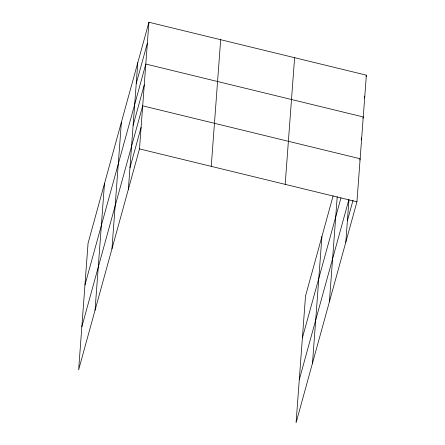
<?xml version="1.0" encoding="UTF-8"?>
<svg xmlns="http://www.w3.org/2000/svg" width="445" height="445" viewBox="0 0 445 445"><rect width="100%" height="100%" fill="white"/><g stroke="black" fill="none" stroke-linecap="round" stroke-linejoin="round"><path stroke-width="0.67" d="M95.046 310.254L104.475 183.607M111.951 248.872L121.385 122.225M128.36 189.297L137.794 62.645M148.919 22.25L88.066 243.181L78.632 369.834L139.491 148.903L148.919 22.25L366.368 75.166L356.935 201.819L296.081 422.75L305.509 296.097L333.133 195.822M211.247 166.363L220.676 39.711M285.178 184.358L294.607 57.705M312.49 363.176L321.919 236.523M329.395 301.793L337.221 196.712M345.804 242.214L348.963 199.827M136.237 83.543L147.367 43.148M84.956 284.978L145.81 64.047L363.253 116.963L362.886 118.287M133.127 125.34L144.252 84.939M81.841 326.769L142.695 105.838L360.139 158.759L359.777 160.083M129.968 167.765L141.093 127.37M366.001 76.496L366.368 75.166M364.26 98.05L364.811 96.064M302.4 337.894L341.003 197.741M361.151 139.847L361.696 137.861M299.285 379.691L348.83 199.816M347.411 220.687L353.063 200.155M139.491 148.903L356.935 201.819"/></g></svg>
